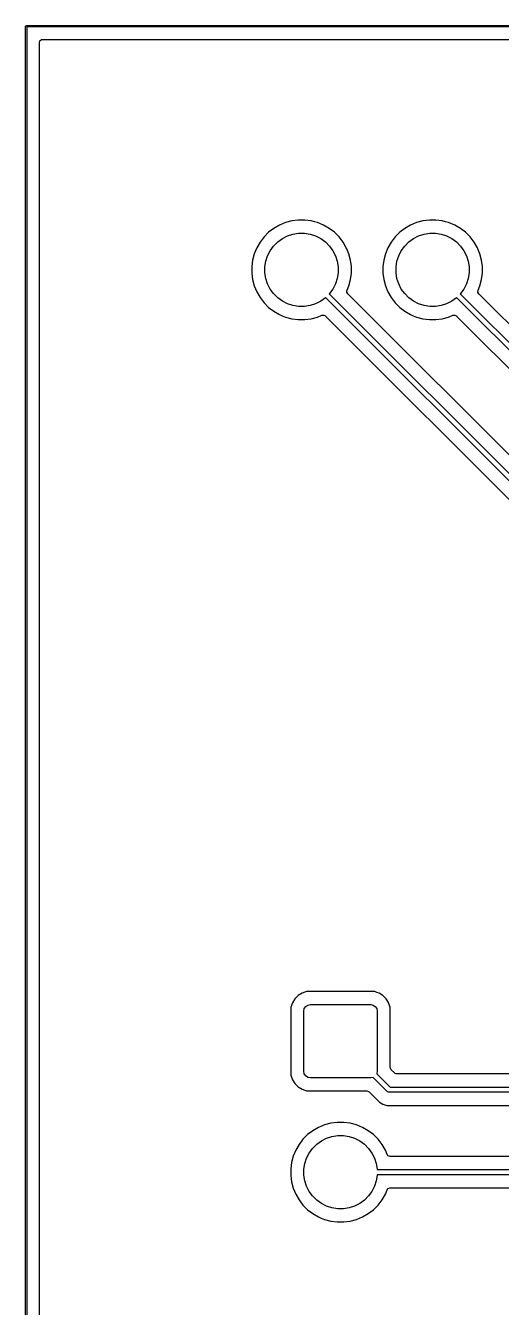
# Model space of a CAD drawing. Extents: x 4.07 to 10.8, y -5 to -0.8.
# Drawn here: x 5.799 to 6.514, y -2.725 to -0.799 of the extents above; entities that cross this region are included whole.
import ezdxf

# ---------------------------------------------------------------- set-up
doc = ezdxf.new("R2010")
doc.units = 0
doc.header["$MEASUREMENT"] = 0
doc.layers.add('BLACK', color=7, linetype='CONTINUOUS')

msp = doc.modelspace()

# ---------------------------------------------------------------- linework, layer by layer
at = {"layer": 'BLACK', "linetype": 'CONTINUOUS'}
for p, q in [((5.799, -0.8), (5.7991, -0.7996)), ((5.799, -5), (5.799, -0.8)), ((5.7991, -0.7996), (5.7996, -0.7991)), ((5.7996, -0.7991), (5.8, -0.799)), ((5.8, -0.799), (10.8, -0.799)), ((5.801, -0.801), (5.801, -4.999)), ((10.799, -0.801), (5.801, -0.801)), ((5.8197, -0.8246), (5.8205, -0.8219)), ((5.8197, -1.0658), (5.8197, -0.8246)), ((5.8205, -0.8219), (5.8226, -0.8201)), ((5.8226, -0.8201), (5.8246, -0.8197)), ((5.8246, -0.8197), (10.7754, -0.8197)), ((5.8197, -1.1611), (5.8197, -1.0658)), ((6.1893, -1.095), (6.1803, -1.0987)), ((6.1988, -1.0925), (6.1893, -1.095)), ((6.2085, -1.0912), (6.1988, -1.0925)), ((6.2184, -1.0912), (6.2085, -1.0912)), ((6.2085, -1.0912), (6.2085, -1.0912)), ((6.2085, -1.0912), (6.2085, -1.0912)), ((6.2281, -1.0925), (6.2184, -1.0912)), ((6.2184, -1.0912), (6.2184, -1.0912)), ((6.2184, -1.0912), (6.2184, -1.0912)), ((6.233, -1.0938), (6.2281, -1.0925)), ((6.2281, -1.0925), (6.2281, -1.0925)), ((6.2281, -1.0925), (6.2281, -1.0925)), ((6.2376, -1.095), (6.233, -1.0938)), ((6.2466, -1.0987), (6.2376, -1.095)), ((6.3862, -1.095), (6.3771, -1.0987)), ((6.3957, -1.0925), (6.3862, -1.095)), ((6.4054, -1.0912), (6.3957, -1.0925)), ((6.4152, -1.0912), (6.4054, -1.0912)), ((6.4054, -1.0912), (6.4054, -1.0912)), ((6.4054, -1.0912), (6.4054, -1.0912)), ((6.4249, -1.0925), (6.4152, -1.0912)), ((6.4152, -1.0912), (6.4152, -1.0912)), ((6.4152, -1.0912), (6.4152, -1.0912)), ((6.4298, -1.0938), (6.4249, -1.0925)), ((6.4249, -1.0925), (6.4249, -1.0925)), ((6.4249, -1.0925), (6.4249, -1.0925)), ((6.4344, -1.095), (6.4298, -1.0938)), ((6.4435, -1.0987), (6.4344, -1.095)), ((6.1571, -1.1166), (6.1511, -1.1243)), ((6.164, -1.1096), (6.1571, -1.1166)), ((6.1571, -1.1166), (6.1571, -1.1166)), ((6.1718, -1.1037), (6.164, -1.1096)), ((6.164, -1.1096), (6.164, -1.1096)), ((6.1803, -1.0987), (6.1718, -1.1037)), ((6.1803, -1.0987), (6.1803, -1.0987)), ((6.1846, -1.119), (6.1924, -1.1151)), ((6.1924, -1.1151), (6.2006, -1.1124)), ((6.2006, -1.1124), (6.2091, -1.1111)), ((6.2091, -1.1111), (6.2178, -1.1111)), ((6.2178, -1.1111), (6.2263, -1.1124)), ((6.2263, -1.1124), (6.2345, -1.1151)), ((6.2345, -1.1151), (6.2422, -1.119)), ((6.2551, -1.1037), (6.2466, -1.0987)), ((6.2466, -1.0987), (6.2466, -1.0987)), ((6.2629, -1.1096), (6.2551, -1.1037)), ((6.2698, -1.1166), (6.2629, -1.1096)), ((6.2629, -1.1096), (6.2629, -1.1096)), ((6.2758, -1.1243), (6.2698, -1.1166)), ((6.2698, -1.1166), (6.2698, -1.1166)), ((6.3539, -1.1166), (6.348, -1.1243)), ((6.3609, -1.1096), (6.3539, -1.1166)), ((6.3539, -1.1166), (6.3539, -1.1166)), ((6.3686, -1.1037), (6.3609, -1.1096)), ((6.3609, -1.1096), (6.3609, -1.1096)), ((6.3771, -1.0987), (6.3686, -1.1037)), ((6.3771, -1.0987), (6.3771, -1.0987)), ((6.3815, -1.119), (6.3892, -1.1151)), ((6.3892, -1.1151), (6.3974, -1.1124)), ((6.3974, -1.1124), (6.406, -1.1111)), ((6.406, -1.1111), (6.4146, -1.1111)), ((6.4146, -1.1111), (6.4232, -1.1124)), ((6.4232, -1.1124), (6.4314, -1.1151)), ((6.4314, -1.1151), (6.4391, -1.119)), ((6.452, -1.1037), (6.4435, -1.0987)), ((6.4435, -1.0987), (6.4435, -1.0987)), ((6.4597, -1.1096), (6.452, -1.1037)), ((6.4667, -1.1166), (6.4597, -1.1096)), ((6.4597, -1.1096), (6.4597, -1.1096)), ((6.4726, -1.1243), (6.4667, -1.1166)), ((6.4667, -1.1166), (6.4667, -1.1166)), ((6.1462, -1.1328), (6.1424, -1.1419)), ((6.1511, -1.1243), (6.1462, -1.1328)), ((6.1462, -1.1328), (6.1462, -1.1328)), ((6.1665, -1.1372), (6.1715, -1.1302)), ((6.1715, -1.1302), (6.1777, -1.1241)), ((6.1777, -1.1241), (6.1846, -1.119)), ((6.2422, -1.119), (6.2492, -1.1241)), ((6.2492, -1.1241), (6.2554, -1.1302)), ((6.2554, -1.1302), (6.2604, -1.1372)), ((6.2807, -1.1328), (6.2758, -1.1243)), ((6.2814, -1.1345), (6.2807, -1.1328)), ((6.2807, -1.1328), (6.2807, -1.1328)), ((6.2845, -1.1419), (6.2814, -1.1345)), ((6.343, -1.1328), (6.3393, -1.1419)), ((6.348, -1.1243), (6.343, -1.1328)), ((6.343, -1.1328), (6.343, -1.1328)), ((6.3633, -1.1372), (6.3684, -1.1302)), ((6.3684, -1.1302), (6.3745, -1.1241)), ((6.3745, -1.1241), (6.3815, -1.119)), ((6.4391, -1.119), (6.4461, -1.1241)), ((6.4461, -1.1241), (6.4522, -1.1302)), ((6.4522, -1.1302), (6.4573, -1.1372)), ((6.4775, -1.1328), (6.4726, -1.1243)), ((6.4782, -1.1345), (6.4775, -1.1328)), ((6.4775, -1.1328), (6.4775, -1.1328)), ((6.4813, -1.1419), (6.4782, -1.1345)), ((6.1399, -1.1514), (6.1386, -1.1611)), ((6.1424, -1.1419), (6.1399, -1.1514)), ((6.1585, -1.1617), (6.1599, -1.1531)), ((6.1599, -1.1531), (6.1625, -1.1449)), ((6.1625, -1.1449), (6.1665, -1.1372)), ((6.2604, -1.1372), (6.2644, -1.1449)), ((6.2644, -1.1449), (6.267, -1.1531)), ((6.267, -1.1531), (6.2684, -1.1617)), ((6.287, -1.1514), (6.2845, -1.1419)), ((6.2883, -1.1611), (6.287, -1.1514)), ((6.3368, -1.1514), (6.3355, -1.1611)), ((6.3393, -1.1419), (6.3368, -1.1514)), ((6.3554, -1.1617), (6.3567, -1.1531)), ((6.3567, -1.1531), (6.3594, -1.1449)), ((6.3594, -1.1449), (6.3633, -1.1372)), ((6.4573, -1.1372), (6.4612, -1.1449)), ((6.4612, -1.1449), (6.4639, -1.1531)), ((6.4639, -1.1531), (6.4652, -1.1617)), ((6.4838, -1.1514), (6.4813, -1.1419)), ((6.4851, -1.1611), (6.4838, -1.1514)), ((5.8197, -2.2779), (5.8197, -1.1611)), ((6.1386, -1.1611), (6.1386, -1.1611)), ((6.1386, -1.1611), (6.1386, -1.1709)), ((6.1386, -1.1709), (6.1386, -1.1709)), ((6.1386, -1.1709), (6.1399, -1.1806)), ((6.1585, -1.1703), (6.1585, -1.1617)), ((6.1599, -1.1789), (6.1585, -1.1703)), ((6.2684, -1.1703), (6.267, -1.1789)), ((6.2684, -1.1617), (6.2684, -1.1703)), ((6.287, -1.1806), (6.2883, -1.1709)), ((6.2883, -1.1709), (6.2883, -1.1611)), ((6.3355, -1.1611), (6.3355, -1.1611)), ((6.3355, -1.1611), (6.3355, -1.1709)), ((6.3355, -1.1709), (6.3355, -1.1709)), ((6.3355, -1.1709), (6.3368, -1.1806)), ((6.3554, -1.1703), (6.3554, -1.1617)), ((6.3567, -1.1789), (6.3554, -1.1703)), ((6.4652, -1.1703), (6.4639, -1.1789)), ((6.4652, -1.1617), (6.4652, -1.1703)), ((6.4838, -1.1806), (6.4851, -1.1709)), ((6.4851, -1.1709), (6.4851, -1.1611)), ((6.1399, -1.1806), (6.1424, -1.1901)), ((6.1424, -1.1901), (6.1462, -1.1992)), ((6.1625, -1.1871), (6.1599, -1.1789)), ((6.1665, -1.1948), (6.1625, -1.1871)), ((6.2644, -1.1871), (6.2604, -1.1948)), ((6.267, -1.1789), (6.2644, -1.1871)), ((6.2818, -1.1966), (6.2845, -1.1901)), ((6.2845, -1.1901), (6.287, -1.1806)), ((6.3368, -1.1806), (6.3393, -1.1901)), ((6.3393, -1.1901), (6.343, -1.1992)), ((6.3594, -1.1871), (6.3567, -1.1789)), ((6.3633, -1.1948), (6.3594, -1.1871)), ((6.4612, -1.1871), (6.4573, -1.1948)), ((6.4639, -1.1789), (6.4612, -1.1871)), ((6.4786, -1.1966), (6.4813, -1.1901)), ((6.4813, -1.1901), (6.4838, -1.1806)), ((6.1462, -1.1992), (6.1462, -1.1992)), ((6.1462, -1.1992), (6.1511, -1.2077)), ((6.1511, -1.2077), (6.1571, -1.2154)), ((6.1715, -1.2018), (6.1665, -1.1948)), ((6.1777, -1.2079), (6.1715, -1.2018)), ((6.1846, -1.213), (6.1777, -1.2079)), ((6.1924, -1.2169), (6.1846, -1.213)), ((6.2422, -1.213), (6.2345, -1.2169)), ((6.2492, -1.2079), (6.2422, -1.213)), ((6.2495, -1.2076), (6.2492, -1.2079)), ((7.0341, -1.9922), (6.2495, -1.2076)), ((6.2554, -1.2018), (6.2551, -1.2021)), ((6.2551, -1.2021), (7.0394, -1.9864)), ((6.2604, -1.1948), (6.2554, -1.2018)), ((6.2815, -1.1995), (6.2817, -1.1968)), ((6.2828, -1.2019), (6.2815, -1.1995)), ((6.2817, -1.1968), (6.2818, -1.1966)), ((7.0508, -1.9699), (6.2828, -1.2019)), ((6.343, -1.1992), (6.343, -1.1992)), ((6.343, -1.1992), (6.348, -1.2077)), ((6.348, -1.2077), (6.3539, -1.2154)), ((6.3684, -1.2018), (6.3633, -1.1948)), ((6.3745, -1.2079), (6.3684, -1.2018)), ((6.3815, -1.213), (6.3745, -1.2079)), ((6.3892, -1.2169), (6.3815, -1.213)), ((6.4391, -1.213), (6.4314, -1.2169)), ((6.4461, -1.2079), (6.4391, -1.213)), ((6.4464, -1.2076), (6.4461, -1.2079)), ((7.1341, -1.8953), (6.4464, -1.2076)), ((6.4522, -1.2018), (6.4519, -1.2021)), ((6.4519, -1.2021), (7.1408, -1.8909)), ((6.4573, -1.1948), (6.4522, -1.2018)), ((6.4783, -1.1995), (6.4785, -1.1968)), ((6.4797, -1.2019), (6.4783, -1.1995)), ((6.4785, -1.1968), (6.4786, -1.1966)), ((7.1569, -1.8792), (6.4797, -1.2019)), ((6.1571, -1.2154), (6.1571, -1.2154)), ((6.1571, -1.2154), (6.164, -1.2224)), ((6.164, -1.2224), (6.164, -1.2224)), ((6.164, -1.2224), (6.1718, -1.2283)), ((6.1718, -1.2283), (6.1803, -1.2333)), ((6.2006, -1.2196), (6.1924, -1.2169)), ((6.2091, -1.2209), (6.2006, -1.2196)), ((6.2178, -1.2209), (6.2091, -1.2209)), ((6.2263, -1.2196), (6.2178, -1.2209)), ((6.2345, -1.2169), (6.2263, -1.2196)), ((6.3539, -1.2154), (6.3539, -1.2154)), ((6.3539, -1.2154), (6.3609, -1.2224)), ((6.3609, -1.2224), (6.3609, -1.2224)), ((6.3609, -1.2224), (6.3686, -1.2283)), ((6.3686, -1.2283), (6.3771, -1.2333)), ((6.3974, -1.2196), (6.3892, -1.2169)), ((6.406, -1.2209), (6.3974, -1.2196)), ((6.4146, -1.2209), (6.406, -1.2209)), ((6.4232, -1.2196), (6.4146, -1.2209)), ((6.4314, -1.2169), (6.4232, -1.2196)), ((6.1803, -1.2333), (6.1803, -1.2333)), ((6.1803, -1.2333), (6.1842, -1.2349)), ((6.1842, -1.2349), (6.1893, -1.237)), ((6.1893, -1.237), (6.1988, -1.2395)), ((6.1988, -1.2395), (6.2085, -1.2408)), ((6.2085, -1.2408), (6.2085, -1.2408)), ((6.2085, -1.2408), (6.2184, -1.2408)), ((6.2184, -1.2408), (6.2281, -1.2395)), ((6.2184, -1.2408), (6.2184, -1.2408)), ((6.2281, -1.2395), (6.2376, -1.237)), ((6.2376, -1.237), (6.2441, -1.2343)), ((6.2441, -1.2343), (6.2468, -1.234)), ((6.2468, -1.234), (6.2493, -1.2352)), ((6.2493, -1.2352), (6.2494, -1.2354)), ((6.2494, -1.2354), (7.0129, -1.9989)), ((6.3771, -1.2333), (6.3771, -1.2333)), ((6.3771, -1.2333), (6.381, -1.2349)), ((6.381, -1.2349), (6.3862, -1.237)), ((6.3862, -1.237), (6.3957, -1.2395)), ((6.3957, -1.2395), (6.4054, -1.2408)), ((6.4054, -1.2408), (6.4054, -1.2408)), ((6.4054, -1.2408), (6.4152, -1.2408)), ((6.4152, -1.2408), (6.4249, -1.2395)), ((6.4152, -1.2408), (6.4152, -1.2408)), ((6.4249, -1.2395), (6.4344, -1.237)), ((6.4344, -1.237), (6.4409, -1.2343)), ((6.4409, -1.2343), (6.4436, -1.234)), ((6.4436, -1.234), (6.4461, -1.2352)), ((6.4461, -1.2352), (6.4462, -1.2354)), ((6.4462, -1.2354), (7.1129, -1.9021)), ((6.2142, -2.2529), (6.2083, -2.2565)), ((6.2207, -2.2507), (6.2142, -2.2529)), ((6.2142, -2.2529), (6.2142, -2.2529)), ((6.2248, -2.2503), (6.2207, -2.2507)), ((6.2207, -2.2507), (6.2207, -2.2507)), ((6.3192, -2.2503), (6.2248, -2.2503)), ((6.2248, -2.2503), (6.2248, -2.2503)), ((6.3233, -2.2507), (6.3192, -2.2503)), ((6.3192, -2.2503), (6.3192, -2.2503)), ((6.3266, -2.2518), (6.3233, -2.2507)), ((6.3233, -2.2507), (6.3233, -2.2507)), ((6.3298, -2.2529), (6.3266, -2.2518)), ((6.3357, -2.2565), (6.3298, -2.2529)), ((6.3298, -2.2529), (6.3298, -2.2529)), ((6.1998, -2.2673), (6.1976, -2.2739)), ((6.2034, -2.2614), (6.1998, -2.2673)), ((6.1998, -2.2673), (6.1998, -2.2673)), ((6.2083, -2.2565), (6.2034, -2.2614)), ((6.2034, -2.2614), (6.2034, -2.2614)), ((6.2083, -2.2565), (6.2083, -2.2565)), ((6.2198, -2.2729), (6.223, -2.2708)), ((6.223, -2.2708), (6.2267, -2.27)), ((6.2267, -2.27), (6.3173, -2.27)), ((6.3173, -2.27), (6.321, -2.2708)), ((6.321, -2.2708), (6.3242, -2.2729)), ((6.3406, -2.2614), (6.3357, -2.2565)), ((6.3357, -2.2565), (6.3357, -2.2565)), ((6.344, -2.2669), (6.3406, -2.2614)), ((6.3406, -2.2614), (6.3406, -2.2614)), ((6.3442, -2.2673), (6.344, -2.2669)), ((6.3464, -2.2739), (6.3442, -2.2673)), ((5.8197, -4.9754), (5.8197, -2.2779)), ((6.1976, -2.2739), (6.1972, -2.2779)), ((6.1972, -2.2779), (6.1972, -2.3724)), ((6.1976, -2.2739), (6.1976, -2.2739)), ((6.2169, -2.2799), (6.2176, -2.2761)), ((6.2169, -2.3704), (6.2169, -2.2799)), ((6.2176, -2.2761), (6.2198, -2.2729)), ((6.3242, -2.2729), (6.3264, -2.2761)), ((6.3264, -2.2761), (6.3271, -2.2799)), ((6.3271, -2.2799), (6.3271, -2.3704)), ((6.3468, -2.2779), (6.3464, -2.2739)), ((6.3464, -2.2739), (6.3464, -2.2739)), ((6.3468, -2.3645), (6.3468, -2.2779)), ((6.3468, -2.2779), (6.3468, -2.2779)), ((6.3469, -2.3656), (6.3468, -2.3645)), ((6.3483, -2.368), (6.3469, -2.3656)), ((6.3532, -2.3729), (6.3483, -2.368)), ((6.1972, -2.3724), (6.1976, -2.3764)), ((6.1976, -2.3764), (6.1998, -2.383)), ((6.1998, -2.383), (6.1998, -2.383)), ((6.1998, -2.383), (6.2034, -2.3889)), ((6.2176, -2.3742), (6.2169, -2.3704)), ((6.2198, -2.3774), (6.2176, -2.3742)), ((6.223, -2.3795), (6.2198, -2.3774)), ((6.2267, -2.3803), (6.223, -2.3795)), ((6.3173, -2.3803), (6.2267, -2.3803)), ((6.3208, -2.3796), (6.3173, -2.3803)), ((6.3421, -2.4008), (6.3208, -2.3796)), ((6.3271, -2.3704), (6.3264, -2.374)), ((6.3264, -2.374), (6.3465, -2.3941)), ((6.354, -2.3736), (6.3532, -2.3729)), ((6.3541, -2.3736), (6.354, -2.3736)), ((6.3543, -2.3738), (6.3541, -2.3736)), ((6.3555, -2.374), (6.3543, -2.3738)), ((6.3567, -2.3744), (6.3555, -2.374)), ((8.1906, -2.3744), (6.3567, -2.3744)), ((6.2034, -2.3889), (6.2034, -2.3889)), ((6.2034, -2.3889), (6.2083, -2.3938)), ((6.2083, -2.3938), (6.2083, -2.3938)), ((6.2083, -2.3938), (6.2142, -2.3974)), ((6.2142, -2.3974), (6.2142, -2.3974)), ((6.2142, -2.3974), (6.2142, -2.3974)), ((6.2142, -2.3974), (6.2207, -2.3996)), ((6.2207, -2.3996), (6.2248, -2.4)), ((6.2248, -2.4), (6.3114, -2.4)), ((6.3114, -2.4), (6.314, -2.4007)), ((6.314, -2.4007), (6.3148, -2.4014)), ((6.3148, -2.4014), (6.3303, -2.4169)), ((6.3427, -2.4013), (6.3421, -2.4008)), ((6.3441, -2.4019), (6.3427, -2.4013)), ((6.3449, -2.4019), (6.3441, -2.4019)), ((8.1924, -2.4019), (6.3449, -2.4019)), ((6.3465, -2.3941), (8.194, -2.3941)), ((6.3303, -2.4169), (6.3303, -2.4169)), ((6.3303, -2.4169), (6.3303, -2.4169)), ((6.3303, -2.4169), (6.3357, -2.42)), ((6.3357, -2.42), (6.3357, -2.42)), ((6.3357, -2.42), (6.3417, -2.4216)), ((6.3417, -2.4216), (6.3417, -2.4216)), ((6.3417, -2.4216), (6.3483, -2.4216)), ((6.3483, -2.4216), (6.3483, -2.4216)), ((6.3483, -2.4216), (8.1822, -2.4216)), ((6.2303, -2.4597), (6.2226, -2.4656)), ((6.2388, -2.4547), (6.2303, -2.4597)), ((6.2479, -2.451), (6.2388, -2.4547)), ((6.2388, -2.4547), (6.2388, -2.4547)), ((6.2574, -2.4485), (6.2479, -2.451)), ((6.2671, -2.4472), (6.2574, -2.4485)), ((6.2769, -2.4472), (6.2671, -2.4472)), ((6.2671, -2.4472), (6.2671, -2.4472)), ((6.2671, -2.4472), (6.2671, -2.4472)), ((6.2866, -2.4485), (6.2769, -2.4472)), ((6.2769, -2.4472), (6.2769, -2.4472)), ((6.2769, -2.4472), (6.2769, -2.4472)), ((6.2961, -2.451), (6.2866, -2.4485)), ((6.3052, -2.4547), (6.2961, -2.451)), ((6.3137, -2.4597), (6.3052, -2.4547)), ((6.3052, -2.4547), (6.3052, -2.4547)), ((6.3214, -2.4656), (6.3137, -2.4597)), ((6.2097, -2.4803), (6.2047, -2.4888)), ((6.2156, -2.4726), (6.2097, -2.4803)), ((6.2226, -2.4656), (6.2156, -2.4726)), ((6.2156, -2.4726), (6.2156, -2.4726)), ((6.2226, -2.4656), (6.2226, -2.4656)), ((6.2301, -2.4862), (6.2362, -2.4801)), ((6.2362, -2.4801), (6.2432, -2.475)), ((6.2432, -2.475), (6.2509, -2.4711)), ((6.2509, -2.4711), (6.2591, -2.4684)), ((6.2591, -2.4684), (6.2677, -2.4671)), ((6.2677, -2.4671), (6.2763, -2.4671)), ((6.2763, -2.4671), (6.2849, -2.4684)), ((6.2849, -2.4684), (6.2931, -2.4711)), ((6.2931, -2.4711), (6.3008, -2.475)), ((6.3008, -2.475), (6.3078, -2.4801)), ((6.3078, -2.4801), (6.3139, -2.4862)), ((6.3284, -2.4726), (6.3214, -2.4656)), ((6.3214, -2.4656), (6.3214, -2.4656)), ((6.3343, -2.4803), (6.3284, -2.4726)), ((6.3284, -2.4726), (6.3284, -2.4726)), ((6.3393, -2.4888), (6.3343, -2.4803)), ((6.201, -2.4979), (6.1985, -2.5074)), ((6.2047, -2.4888), (6.201, -2.4979)), ((6.2047, -2.4888), (6.2047, -2.4888)), ((6.2184, -2.5091), (6.2211, -2.5009)), ((6.2211, -2.5009), (6.225, -2.4932)), ((6.225, -2.4932), (6.2301, -2.4862)), ((6.3139, -2.4862), (6.319, -2.4932)), ((6.319, -2.4932), (6.3229, -2.5009)), ((6.3229, -2.5009), (6.3256, -2.5091)), ((6.3419, -2.4953), (6.3393, -2.4888)), ((6.3393, -2.4888), (6.3393, -2.4888)), ((6.342, -2.4955), (6.3419, -2.4953)), ((6.3438, -2.4976), (6.342, -2.4955)), ((6.3465, -2.4984), (6.3438, -2.4976)), ((8.2146, -2.4984), (6.3465, -2.4984)), ((6.1985, -2.5074), (6.1972, -2.5171)), ((6.1972, -2.5171), (6.1972, -2.5171)), ((6.1972, -2.5171), (6.1972, -2.5269)), ((6.2171, -2.5177), (6.2184, -2.5091)), ((6.2171, -2.5263), (6.2171, -2.5177)), ((6.3256, -2.5091), (6.3269, -2.5177)), ((6.3269, -2.5177), (6.3269, -2.5181)), ((6.3269, -2.5181), (8.218, -2.5181)), ((6.1972, -2.5269), (6.1972, -2.5269)), ((6.1972, -2.5269), (6.1985, -2.5366)), ((6.1985, -2.5366), (6.201, -2.5461)), ((6.2184, -2.5349), (6.2171, -2.5263)), ((6.2211, -2.5431), (6.2184, -2.5349)), ((6.3256, -2.5349), (6.3229, -2.5431)), ((6.3269, -2.5263), (6.3256, -2.5349)), ((8.2164, -2.5259), (6.3269, -2.5259)), ((6.3269, -2.5259), (6.3269, -2.5263)), ((6.201, -2.5461), (6.2047, -2.5552)), ((6.2047, -2.5552), (6.2047, -2.5552)), ((6.2047, -2.5552), (6.2097, -2.5637)), ((6.225, -2.5508), (6.2211, -2.5431)), ((6.2301, -2.5578), (6.225, -2.5508)), ((6.2362, -2.5639), (6.2301, -2.5578)), ((6.3139, -2.5578), (6.3078, -2.5639)), ((6.319, -2.5508), (6.3139, -2.5578)), ((6.3229, -2.5431), (6.319, -2.5508)), ((6.3343, -2.5637), (6.3393, -2.5552)), ((6.3393, -2.5552), (6.3419, -2.5487)), ((6.3419, -2.5487), (6.3437, -2.5465)), ((6.3437, -2.5465), (6.3463, -2.5456)), ((6.3463, -2.5456), (6.3465, -2.5456)), ((6.3465, -2.5456), (8.2062, -2.5456)), ((6.2097, -2.5637), (6.2156, -2.5714)), ((6.2156, -2.5714), (6.2156, -2.5714)), ((6.2156, -2.5714), (6.2226, -2.5784)), ((6.2226, -2.5784), (6.2226, -2.5784)), ((6.2226, -2.5784), (6.2303, -2.5843)), ((6.2432, -2.569), (6.2362, -2.5639)), ((6.2509, -2.5729), (6.2432, -2.569)), ((6.2591, -2.5756), (6.2509, -2.5729)), ((6.2677, -2.5769), (6.2591, -2.5756)), ((6.2763, -2.5769), (6.2677, -2.5769)), ((6.2849, -2.5756), (6.2763, -2.5769)), ((6.2931, -2.5729), (6.2849, -2.5756)), ((6.3008, -2.569), (6.2931, -2.5729)), ((6.3078, -2.5639), (6.3008, -2.569)), ((6.3137, -2.5843), (6.3214, -2.5784)), ((6.3214, -2.5784), (6.3284, -2.5714)), ((6.3284, -2.5714), (6.3343, -2.5637)), ((6.2303, -2.5843), (6.2388, -2.5893)), ((6.2388, -2.5893), (6.2388, -2.5893)), ((6.2388, -2.5893), (6.2427, -2.5909)), ((6.2427, -2.5909), (6.2479, -2.593)), ((6.2479, -2.593), (6.2574, -2.5955)), ((6.2574, -2.5955), (6.2671, -2.5968)), ((6.2671, -2.5968), (6.2671, -2.5968)), ((6.2671, -2.5968), (6.2769, -2.5968)), ((6.2769, -2.5968), (6.2866, -2.5955)), ((6.2769, -2.5968), (6.2769, -2.5968)), ((6.2866, -2.5955), (6.2961, -2.593)), ((6.2961, -2.593), (6.3052, -2.5893)), ((6.3052, -2.5893), (6.3137, -2.5843))]:
    msp.add_line(p, q, dxfattribs=at)

doc.saveas('drawing.dxf')
